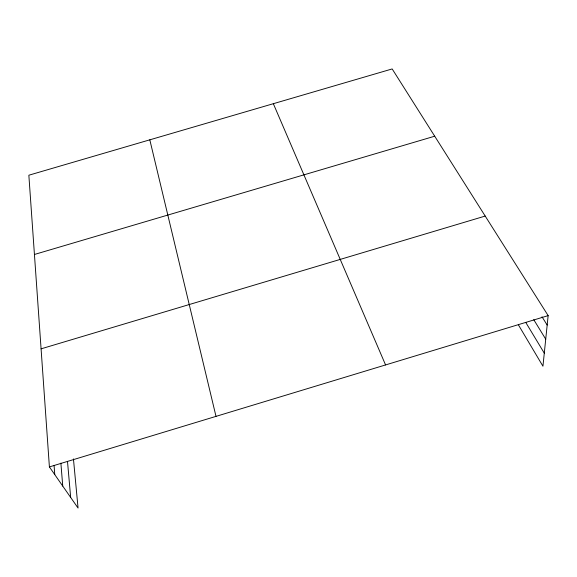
<?xml version="1.0" encoding="UTF-8"?>
<svg xmlns="http://www.w3.org/2000/svg" width="577" height="577" viewBox="0 0 577 577"><rect width="100%" height="100%" fill="white"/><g stroke="black" fill="none" stroke-linecap="round" stroke-linejoin="round"><path stroke-width="0.87" d="M73.445 458.917L78.061 508.063L49.398 466.908L28.85 175.213L392.172 68.937L548.15 315.619L542.943 366.215L518.406 324.865M49.398 466.908L548.15 315.619M41.082 348.84L485.199 216.065M34.432 254.479L434.712 136.208M542.012 316.802L547.176 325.075M533.761 319.68L545.727 339.168M525.755 322.42L544.284 353.146M273.339 103.694L385.573 364.938M149.811 139.829L216.007 416.37M67.509 461.557L70.668 497.446M60.881 463.122L62.749 486.079M54.094 465.704L54.765 474.604"/></g></svg>
